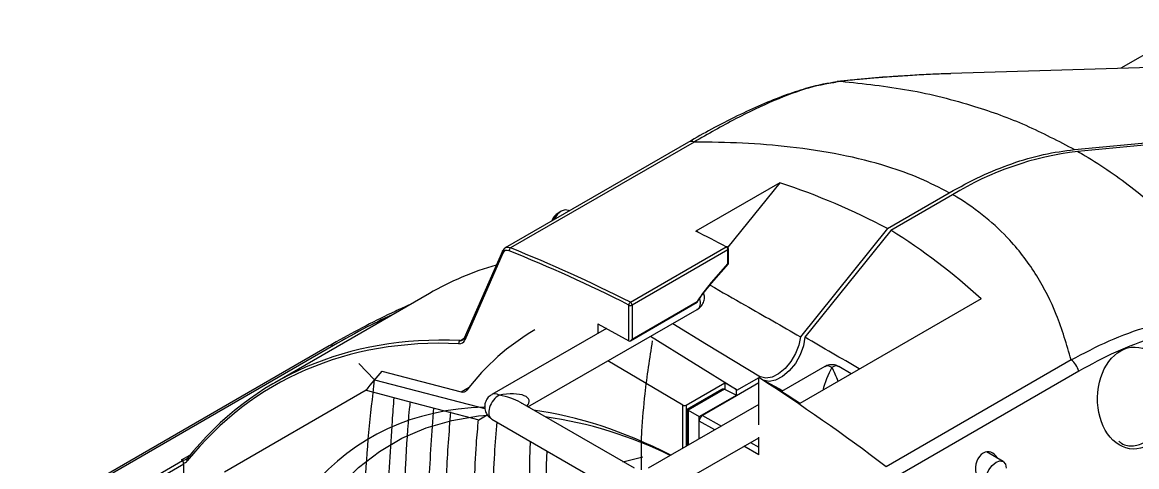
# Model space of a CAD drawing. Extents: x 12.3 to 108.7, y 1.1 to 80.4.
# Drawn here: x 65.868 to 70.726, y 60.597 to 62.533 of the extents above; entities that cross this region are included whole.
import ezdxf

# ---------------------------------------------------------------- set-up
doc = ezdxf.new("R2010")
doc.units = 0
doc.header["$MEASUREMENT"] = 0
doc.layers.add('OBJECT', color=7, linetype='CONTINUOUS')

msp = doc.modelspace()

# ---------------------------------------------------------------- linework, layer by layer
at = {"layer": 'OBJECT'}
for p, q in [((73.0043, 63.6877), (70.6565, 62.3323)), ((70.8635, 62.3388), (69.9152, 62.3091)), ((71.7206, 62.0883), (70.4686, 61.9704)), ((68.7725, 62.0111), (67.9728, 61.5495)), ((68.7963, 62.0112), (67.9968, 61.5496)), ((69.1704, 61.834), (68.8046, 61.6228)), ((69.1704, 61.834), (68.9442, 61.5526)), ((69.6389, 61.6343), (69.9086, 61.7899)), ((69.9228, 61.7818), (69.6536, 61.6264)), ((68.2178, 61.7098), (68.2036, 61.7017)), ((68.2525, 61.7109), (68.249, 61.7129)), ((69.6389, 61.6343), (69.2601, 61.163)), ((69.6536, 61.6264), (69.2796, 61.1612)), ((68.5188, 61.3134), (68.9363, 61.5543)), ((68.9467, 61.4806), (68.9467, 61.546)), ((67.9608, 61.5356), (67.7946, 61.1568)), ((67.963, 61.5275), (67.7968, 61.1486)), ((68.9437, 61.5419), (68.5263, 61.3009)), ((68.9437, 61.4801), (68.9437, 61.5419)), ((68.8725, 61.3986), (68.9437, 61.4801)), ((68.8731, 61.3962), (68.9466, 61.4804)), ((68.8301, 61.3458), (68.8725, 61.3986)), ((67.6427, 61.3513), (66.9691, 60.9624)), ((68.8308, 61.3436), (68.8731, 61.3962)), ((68.5122, 61.1447), (68.5122, 61.3009)), ((68.5192, 61.1455), (68.81, 61.3134)), ((68.5263, 61.1529), (68.81, 61.3167)), ((68.5263, 61.3009), (68.5263, 61.1529)), ((70.0472, 61.3278), (69.258, 60.8722)), ((68.0725, 60.8573), (68.8106, 61.2819)), ((68.3766, 61.2189), (68.5122, 61.1447)), ((68.3766, 61.2189), (68.3766, 61.1764)), ((67.7753, 61.1457), (67.7947, 61.1569)), ((68.4145, 61.1982), (67.9149, 60.9109)), ((68.607, 61.1648), (68.9811, 60.9334)), ((67.206, 61.1227), (65.8684, 60.3505)), ((67.2248, 61.1244), (65.8872, 60.3523)), ((68.5122, 61.1447), (68.5123, 61.1447)), ((68.7476, 60.865), (68.4202, 61.0573)), ((70.4401, 61.0622), (69.6336, 60.5966)), ((67.3355, 61.046), (67.3354, 61.0461)), ((67.3355, 61.046), (67.4041, 60.9754)), ((67.4354, 61.0135), (67.7816, 60.9231)), ((69.367, 61.033), (69.1771, 60.9238)), ((69.4817, 61.0014), (69.4269, 61.033)), ((70.4733, 61.0129), (69.6665, 60.5471)), ((67.4041, 60.9754), (67.8845, 60.8499)), ((68.7616, 60.8649), (68.9302, 60.9622)), ((68.9302, 60.9622), (68.9302, 60.9334)), ((68.9806, 60.9332), (68.9302, 60.9622)), ((69.0785, 60.962), (68.9809, 60.9056)), ((69.0785, 60.9844), (68.9811, 60.9282)), ((69.0785, 60.7789), (69.0785, 60.985)), ((69.086, 60.9887), (69.079, 60.9847)), ((69.0983, 60.9734), (69.0978, 60.9731)), ((69.1827, 60.927), (69.0983, 60.9734)), ((67.3671, 60.9298), (66.7492, 60.5731)), ((67.7816, 60.9231), (67.8167, 60.9433)), ((68.9155, 60.9323), (68.7652, 60.8456)), ((68.9291, 60.934), (68.7706, 60.8425)), ((68.9291, 60.934), (68.9809, 60.9082)), ((68.9811, 60.9334), (68.9806, 60.9332)), ((68.9806, 60.9332), (68.9806, 60.9083)), ((68.9811, 60.9282), (68.9811, 60.9334)), ((68.5362, 60.5897), (68.0397, 60.8763)), ((69.0785, 60.8671), (68.5961, 60.5896)), ((68.7476, 60.6768), (68.7476, 60.865)), ((68.7616, 60.8649), (68.7616, 60.6849)), ((68.8188, 60.8146), (68.9809, 60.9082)), ((68.9809, 60.9056), (68.833, 60.8202)), ((68.9809, 60.9082), (68.9809, 60.9056)), ((67.8584, 60.8014), (67.8953, 60.8228)), ((68.7652, 60.8456), (68.7652, 60.6869)), ((68.7706, 60.8425), (68.8188, 60.8146)), ((68.7706, 60.8425), (68.7706, 60.69)), ((68.8188, 60.7957), (68.8188, 60.8146)), ((68.833, 60.8202), (68.9156, 60.7734)), ((67.9148, 60.804), (68.536, 60.4454)), ((68.8188, 60.7178), (68.8188, 60.7957)), ((68.8871, 60.757), (68.8188, 60.7957)), ((68.596, 60.4454), (69.0785, 60.7229)), ((69.0785, 60.6485), (69.0785, 60.7248)), ((69.0785, 60.6485), (69.0133, 60.6854)), ((69.0418, 60.7018), (69.0785, 60.681)), ((66.1186, 60.364), (66.5672, 60.623)), ((66.563, 60.6264), (66.5993, 60.6474)), ((68.4862, 60.6185), (68.5731, 60.6395)), ((70.1437, 60.6192), (70.0711, 60.6611)), ((66.572, 60.6075), (66.1337, 60.3545)), ((66.572, 60.2801), (66.572, 60.6075))]:
    msp.add_line(p, q, dxfattribs=at)
at = {"layer": 'OBJECT', "flags": 128}
for points in [[(70.4544, 61.9785), (71.4426, 62.0716), (71.7064, 62.0964)], [(68.249, 61.7129), (68.2348, 61.7157), (68.2179, 61.7099), (68.201, 61.6963), (68.1866, 61.677), (68.1834, 61.671)], [(68.7037, 61.2204), (68.8512, 61.1309), (69.086, 60.9887)], [(69.2601, 61.163), (69.2533, 61.1268), (69.2391, 61.0897), (69.2184, 61.0547), (69.1931, 61.0243), (69.165, 61.0011), (69.1363, 60.9868), (69.1092, 60.9826), (69.086, 60.9887)], [(69.2796, 61.1612), (69.2733, 61.1233), (69.2591, 61.0842), (69.238, 61.0469), (69.2116, 61.0144), (69.1822, 60.9891), (69.1519, 60.9732), (69.1232, 60.9678), (69.0983, 60.9734)], [(67.3671, 60.9298), (67.5473, 60.8827), (67.8584, 60.8014)], [(66.9236, 59.7234), (66.9355, 59.8053), (66.9645, 59.9462), (67.0032, 60.0787), (67.0515, 60.2022), (67.1089, 60.3159), (67.1754, 60.4194), (67.2504, 60.512), (67.3337, 60.5933), (67.4248, 60.6629), (67.5233, 60.7204), (67.6285, 60.7655), (67.7401, 60.7981), (67.8574, 60.8178), (67.8985, 60.8216)], [(68.0819, 60.7076), (68.079, 60.6288), (68.0774, 60.5083)], [(68.1542, 60.6658), (68.1522, 60.6048), (68.1508, 60.4904)], [(70.1125, 60.514), (70.1124, 60.514), (70.0955, 60.5081), (70.0812, 60.5109), (70.0716, 60.522), (70.0683, 60.5396), (70.0717, 60.5611), (70.0813, 60.5832), (70.0956, 60.6025), (70.1126, 60.6161), (70.1295, 60.622), (70.1438, 60.6191), (70.1533, 60.6081), (70.1567, 60.5905), (70.1567, 60.5905)]]:
    msp.add_lwpolyline(points, dxfattribs=at)
at = {"layer": 'OBJECT'}
for centre, radius, start, end in [((68.7845, 61.9872), 0.0267, 63.636, 116.6923), ((70.6316, 60.6144), 1.3657, 96.8551, 121.2637), ((68.2396, 61.6461), 0.0662, 122.8895, 161.3786), ((68.0046, 61.5382), 0.0138, 124.1577, 185.7103), ((68.9392, 61.5499), 0.00529, 66.1282, 123.8843), ((68.9285, 61.5412), 0.0152, 2.4357, 59.3457), ((68.9367, 61.546), 0.01, 0, 61.8774), ((68.9419, 61.5463), 0.00479, 292.7241, 355.9562), ((67.9678, 61.5331), 0.00746, 160.4936, 229.0991), ((67.9663, 61.5331), 0.00605, 118.8691, 155.77), ((68.2988, 60.2123), 1.3144, 106.1014, 119.9451), ((68.527, 61.301), 0.0148, 123.505, 180.5876), ((68.5192, 61.3146), 0.0154, 242.9236, 297.3651), ((68.5111, 61.3002), 0.0152, 2.4357, 59.3457), ((69.0003, 61.2065), 0.2199, 140.7098, 149.9262), ((67.8017, 61.1543), 0.00746, 160.4897, 229.1038), ((68.6063, 60.3268), 1.0018, 120.1959, 142.9574), ((67.2175, 61.1012), 0.0244, 72.5582, 118.1277), ((67.782, 61.1364), 0.0115, 125.9222, 199.8887), ((70.3799, 60.9859), 0.0972, 16.1098, 51.7387), ((68.5067, 60.0693), 1.428, 138.6081, 142.9462), ((67.789, 60.9445), 0.0227, 251.1728, 321.1405), ((67.8894, 59.0159), 1.8166, 63.7536, 81.8356), ((66.5925, 60.627), 0.00784, 125.2703, 224.8221)]:
    msp.add_arc(centre, radius, start, end, dxfattribs=at)
for centre, major_axis, ratio, start_param, end_param in [((59.8556, 49.4379), (10.3016, 11.8412), 0.415023, 0.095962, 0.171039), ((69.2354, 54.8527), (-3.8967, 6.9875), 0.567231, 5.560129, 5.583863), ((59.8556, 49.4379), (10.1086, 11.9632), 0.406256, 6.265796, 6.343373), ((68.0031, 61.4976), (-0.0303, 0.0518), 0.581565, 5.639987, 6.682661), ((68.8259, 54.6163), (-4.0524, 6.8979), 0.582392, 5.547277, 5.639242), ((67.996, 61.4935), (-0.0253, 0.0431), 0.582398, 5.639236, 6.68191), ((68.8189, 54.6122), (-4.0474, 6.8892), 0.582398, 5.547272, 5.639236), ((68.9367, 61.4842), (0.00997, -0.00374), 0.192167, 5.569715, 6.211257), ((68.8655, 61.4026), (0.00767, -0.00642), 0.237198, 0.004807, 0.636735), ((68.7782, 61.3353), (-0.0331, 0.053), 0.601036, 3.119898, 4.243407), ((68.9233, 57.6162), (-1.9628, 3.3412), 0.582385, 5.921787, 6.499917), ((67.7575, 61.2004), (-0.0305, 0.0517), 0.58323, 2.779428, 3.539563), ((68.9163, 57.6121), (-1.9578, 3.3325), 0.582398, 5.921776, 6.499905), ((67.7504, 61.1962), (-0.0355, 0.0604), 0.582398, 2.780183, 3.540318), ((68.5192, 61.157), (0.0071, 0.0122), 0.577335, 3.159068, 4.71243), ((69.3969, 60.9781), (0.0372, 0.0906), 0.225159, 1.067096, 2.219635), ((69.3969, 60.9781), (-0.0294, 0.0552), 0.55492, 5.517274, 6.301671), ((69.3969, 60.9781), (0.0294, 0.0552), 0.553819, 6.264769, 7.048249), ((69.3969, 60.9781), (-0.0371, 0.0907), 0.226235, 4.511703, 5.215325), ((68.8188, 54.6122), (-3.9477, 6.9583), 0.572321, 5.356349, 5.455829), ((68.812, 54.6082), (-4.1061, 6.8666), 0.587369, 5.411254, 5.442505), ((67.9473, 60.8574), (-0.0331, 0.053), 0.601036, 5.477094, 6.261491), ((67.9473, 60.8574), (0.1304, 0.0284), 0.375149, 5.802491, 7.771764), ((68.9155, 60.9092), (0.0141, 0.0245), 0.577335, 0.034947, 0.785358), ((67.9473, 60.8574), (0.0332, 0.053), 0.600021, 0.805097, 3.163209), ((67.9473, 60.8574), (0.1304, -0.0287), 0.375112, 0.869006, 1.652486), ((67.9473, 60.8574), (0.1304, -0.0287), 0.375112, 0.796454, 0.869006), ((68.7546, 60.8691), (0.01, -0.00015), 0.587275, 3.944753, 5.506822), ((68.8015, 58.2965), (-1.4229, 2.4218), 0.582398, 5.970038, 8.008913), ((68.8015, 58.2965), (-1.4229, 2.4218), 0.582398, 5.546314, 5.852591), ((68.7852, 60.834), (0.02, -0.0115), 0.00007, 2.391142, 3.141552), ((68.833, 60.8039), (0.01, 0.0173), 0.577469, 0.785279, 2.355923), ((70.0766, 60.5862), (0.0013, 0.0754), 0.717295, 5.400247, 6.690438), ((66.5517, 60.6801), (-0.0305, 0.0517), 0.58323, 2.618278, 3.357557), ((66.5447, 60.6759), (-0.0355, 0.0604), 0.582398, 2.905116, 3.358312), ((70.0766, 60.5862), (0.0013, 0.0754), 0.717295, 0.407253, 3.247508), ((66.5649, 60.6116), (-0.00507, 0.00862), 0.582398, 3.922632, 4.475916)]:
    msp.add_ellipse(centre, major_axis=major_axis, ratio=ratio, start_param=start_param, end_param=end_param, dxfattribs=at)
msp.add_ellipse((70.7145, 60.8956), major_axis=(0.004, 0.2225), ratio=0.717295, dxfattribs=at)
for points, knots in [([(69.4357, 62.2758), (69.3905, 62.268), (69.303, 62.253), (69.146, 62.1941), (68.9785, 62.1154), (68.8573, 62.046), (68.7963, 62.0112)], [0, 0, 0, 0, 0.257109, 0.497626, 0.747109, 1, 1, 1, 1]), ([(69.7049, 62.2983), (69.6914, 62.2977), (69.5945, 62.2929), (69.5009, 62.2829), (69.4203, 62.2743)], [0, 0, 0, 0, 0.139704, 1, 1, 1, 1]), ([(69.4204, 62.274), (69.4216, 62.2745), (69.4266, 62.2762), (69.4318, 62.2759), (69.4357, 62.2758)], [0, 0, 0, 0, 0.251889, 1, 1, 1, 1]), ([(69.9152, 62.309), (69.9047, 62.3087), (69.8694, 62.3077), (69.8068, 62.3048), (69.7499, 62.3018), (69.6997, 62.2984), (69.6505, 62.2953), (69.5851, 62.2901), (69.5107, 62.2836), (69.4629, 62.2786), (69.4357, 62.2758)], [0, 0, 0, 0, 0.066887, 0.223869, 0.390796, 0.420507, 0.534928, 0.695491, 0.826995, 1, 1, 1, 1]), ([(69.4357, 62.2758), (69.5354, 62.2653), (69.7357, 62.2441), (70.004, 62.1758), (70.2454, 62.0885), (70.3845, 62.0153), (70.4544, 61.9785)], [0, 0, 0, 0, 0.272785, 0.548402, 0.773307, 1, 1, 1, 1]), ([(69.4144, 62.2713), (69.4096, 62.2706), (69.3939, 62.2682), (69.3523, 62.263), (69.2826, 62.2445), (69.1907, 62.2146), (69.091, 62.1746), (68.9845, 62.1255), (68.878, 62.071), (68.8057, 62.0298), (68.7724, 62.0107)], [0, 0, 0, 0, 0.026683, 0.087242, 0.233957, 0.384984, 0.539938, 0.69868, 0.860861, 1, 1, 1, 1]), ([(69.9086, 61.7899), (69.8669, 61.8114), (69.783, 61.8547), (69.6248, 61.9115), (69.4356, 61.9592), (69.2222, 61.991), (69.0081, 62.0083), (68.867, 62.0102), (68.7963, 62.0112)], [0, 0, 0, 0, 0.135924, 0.273595, 0.460994, 0.65131, 0.825153, 1, 1, 1, 1]), ([(69.9086, 61.7899), (69.9543, 61.8149), (70.0459, 61.8648), (70.1837, 61.9199), (70.321, 61.9607), (70.4099, 61.9726), (70.4544, 61.9785)], [0, 0, 0, 0, 0.245051, 0.490103, 0.745052, 1, 1, 1, 1]), ([(70.4686, 61.9704), (70.4793, 61.9641), (70.5645, 61.9143), (70.7174, 61.809), (70.9088, 61.6398), (71.0794, 61.4522), (71.1738, 61.3143), (71.2212, 61.245)], [0, 0, 0, 0, 0.03531, 0.279992, 0.527063, 0.762577, 1, 1, 1, 1]), ([(70.4401, 61.0622), (70.4207, 61.1286), (70.3838, 61.2547), (70.295, 61.4299), (70.1901, 61.5716), (70.0698, 61.6848), (69.9809, 61.7478), (69.9292, 61.7781), (69.9228, 61.7818)], [0, 0, 0, 0, 0.240482, 0.456541, 0.672314, 0.825355, 0.978337, 1, 1, 1, 1]), ([(68.8046, 61.6228), (68.8054, 61.6232), (68.807, 61.624), (68.8091, 61.6238), (68.8107, 61.6226), (68.8116, 61.6208), (68.8117, 61.6193), (68.8117, 61.6187)], [0, 0, 0, 0, 0.213883, 0.427698, 0.641972, 0.856899, 1, 1, 1, 1]), ([(68.8101, 61.2825), (68.8128, 61.2839), (68.8219, 61.2883), (68.8333, 61.3023), (68.8414, 61.3223), (68.843, 61.3405), (68.8393, 61.3501), (68.8382, 61.3528)], [0, 0, 0, 0, 0.111339, 0.365062, 0.628618, 0.895313, 1, 1, 1, 1]), ([(68.8662, 61.3876), (68.9174, 61.3585), (69.0487, 61.2836), (69.18, 61.2087), (69.2601, 61.163)], [0, 0, 0, 0, 0.389768, 1, 1, 1, 1]), ([(67.5598, 61.3034), (67.5375, 61.2935), (67.4705, 61.2637), (67.3629, 61.2092), (67.2673, 61.1588), (67.2166, 61.1286), (67.2064, 61.1226)], [0, 0, 0, 0, 0.175372, 0.52665, 0.904898, 1, 1, 1, 1]), ([(68.8094, 61.312), (68.8128, 61.3177), (68.8193, 61.3289), (68.8272, 61.3389), (68.831, 61.3438)], [0, 0, 0, 0, 0.513868, 1, 1, 1, 1]), ([(68.81, 61.3135), (68.8101, 61.3135), (68.8107, 61.3138), (68.8107, 61.3149), (68.8103, 61.3161), (68.81, 61.3167), (68.81, 61.3167)], [0, 0, 0, 0, 0.217855, 0.640609, 0.982126, 1, 1, 1, 1]), ([(68.8307, 61.3436), (68.8308, 61.3437), (68.8311, 61.3438), (68.8309, 61.3445), (68.8305, 61.3453), (68.8302, 61.3456), (68.8301, 61.3458)], [0, 0, 0, 0, 0.142889, 0.676225, 0.845197, 1, 1, 1, 1]), ([(67.496, 61.2665), (67.4541, 61.2463), (67.3591, 61.2005), (67.273, 61.1517), (67.2248, 61.1244)], [0, 0, 0, 0, 0.441126, 1, 1, 1, 1]), ([(70.4401, 61.0622), (70.4951, 61.0911), (70.6054, 61.1492), (70.771, 61.2092), (70.929, 61.2447), (71.0781, 61.2585), (71.1733, 61.2495), (71.2212, 61.245)], [0, 0, 0, 0, 0.218089, 0.438108, 0.636555, 0.817194, 1, 1, 1, 1]), ([(71.2298, 61.1974), (71.1592, 61.2021), (71.0159, 61.2115), (70.8156, 61.1673), (70.6337, 61.0999), (70.527, 61.042), (70.4733, 61.0129)], [0, 0, 0, 0, 0.2762004, 0.5603855, 0.7791052, 1, 1, 1, 1]), ([(69.5175, 61.022), (69.5172, 61.0222), (69.4379, 61.0686), (69.3586, 61.115), (69.2796, 61.1612)], [0, 0, 0, 0, 0.0039378, 1, 1, 1, 1]), ([(68.5688, 60.7507), (68.5729, 60.8057), (68.5831, 60.9416), (68.6037, 61.0688), (68.616, 61.1445)], [0, 0, 0, 0, 0.404381, 1, 1, 1, 1]), ([(69.4266, 61.0322), (69.4242, 61.0338), (69.4159, 61.0394), (69.3978, 61.042), (69.3794, 61.0399), (69.3701, 61.0342), (69.3673, 61.0324)], [0, 0, 0, 0, 0.135525, 0.479734, 0.844288, 1, 1, 1, 1]), ([(67.4041, 59.2348), (67.3931, 59.3447), (67.3706, 59.5696), (67.3544, 59.9065), (67.3514, 60.2202), (67.361, 60.5011), (67.3774, 60.7452), (67.3952, 60.8992), (67.4041, 60.9754)], [0, 0, 0, 0, 0.1792473, 0.3668816, 0.5633009, 0.7152667, 0.8593391, 1, 1, 1, 1]), ([(67.4546, 60.2592), (67.4567, 60.3179), (67.4632, 60.4992), (67.4752, 60.7119), (67.4869, 60.8638), (67.4896, 60.8978)], [0, 0, 0, 0, 0.271059, 0.837202, 1, 1, 1, 1]), ([(67.5819, 59.3359), (67.5709, 59.4458), (67.5482, 59.6709), (67.5319, 60.0079), (67.5286, 60.322), (67.5389, 60.6026), (67.5493, 60.78), (67.5591, 60.8688), (67.5603, 60.8793)], [0, 0, 0, 0, 0.203944, 0.417452, 0.641032, 0.814018, 0.97795, 1, 1, 1, 1]), ([(67.9154, 60.9102), (67.9127, 60.9089), (67.9036, 60.9044), (67.8923, 60.8905), (67.8838, 60.8704), (67.8832, 60.8481), (67.8901, 60.8282), (67.9012, 60.8131), (67.9107, 60.8071), (67.9148, 60.8044)], [0, 0, 0, 0, 0.0713299, 0.2338703, 0.4027071, 0.5735578, 0.7402466, 0.8861682, 1, 1, 1, 1]), ([(67.6358, 60.3583), (67.6374, 60.4155), (67.6424, 60.5835), (67.6546, 60.7457), (67.6626, 60.8526)], [0, 0, 0, 0, 0.340412, 1, 1, 1, 1]), ([(67.7349, 60.8355), (67.7279, 60.7464), (67.7122, 60.5477), (67.7105, 60.2509), (67.7224, 59.9557), (67.7431, 59.6884), (67.7656, 59.51), (67.7767, 59.4218)], [0, 0, 0, 0, 0.201101, 0.448472, 0.639912, 0.821946, 1, 1, 1, 1]), ([(67.8397, 60.5243), (67.8418, 60.5818), (67.8452, 60.6761), (67.8538, 60.7665), (67.8571, 60.8018)], [0, 0, 0, 0, 0.609271, 1, 1, 1, 1]), ([(67.9369, 60.7913), (67.9329, 60.7455), (67.9192, 60.5889), (67.9192, 60.3329), (67.9328, 60.0321), (67.9574, 59.7583), (67.9841, 59.5751), (67.9972, 59.4844)], [0, 0, 0, 0, 0.113521, 0.387546, 0.599704, 0.801928, 1, 1, 1, 1]), ([(68.568, 60.5825), (68.5675, 60.6047), (68.5662, 60.6617), (68.5678, 60.717), (68.5688, 60.7507)], [0, 0, 0, 0, 0.390247, 1, 1, 1, 1]), ([(70.6482, 60.7076), (70.6519, 60.7045), (70.6706, 60.689), (70.7129, 60.6832), (70.7473, 60.6967), (70.7644, 60.7035)], [0, 0, 0, 0, 0.112854, 0.560107, 1, 1, 1, 1]), ([(66.5672, 60.623), (66.5664, 60.6236), (66.565, 60.6247), (66.5636, 60.6259), (66.5631, 60.6264), (66.563, 60.6264)], [0, 0, 0, 0, 0.578355, 0.972028, 1, 1, 1, 1]), ([(66.5672, 60.623), (66.5675, 60.6224), (66.5683, 60.6212), (66.5689, 60.6184), (66.5698, 60.6155), (66.5705, 60.6136), (66.5709, 60.6126), (66.5709, 60.6124)], [0, 0, 0, 0, 0.261176, 0.579066, 0.78193, 0.956612, 1, 1, 1, 1])]:
    msp.add_open_spline(points, degree=3, knots=knots, dxfattribs=at)

doc.saveas('drawing.dxf')
